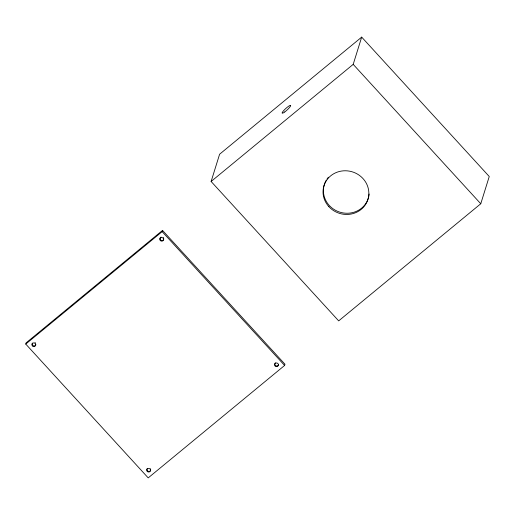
<?xml version="1.0" encoding="UTF-8"?>
<svg xmlns="http://www.w3.org/2000/svg" width="515" height="515" viewBox="0 0 515 515"><rect width="100%" height="100%" fill="white"/><g stroke="black" fill="none" stroke-linecap="round" stroke-linejoin="round"><path stroke-width="0.77" d="M25.75 344.065L26.13 342.855L162.528 230.417L284.988 364.24L284.608 365.45L148.211 477.888L25.75 344.065L162.148 231.628L162.528 230.417M211.118 181.48L219.602 154.236L361.685 37.112L489.25 176.51L480.765 203.76L338.683 320.877L211.118 181.48L353.2 64.356L361.685 37.112M353.2 64.356L480.765 203.76M162.148 231.628L284.608 365.45M369.146 194.007A23.027 21.733 17.3 0 1 339.565 212.064A23.027 21.733 17.3 0 1 326.343 180.083M327.115 178.885A23.027 21.733 17.3 0 1 328.435 177.199M163.809 238.876A1.918 1.809 17.3 0 1 160.86 240.209A1.918 1.809 17.3 0 1 161.034 237.067M163.319 237.55A1.918 1.809 17.3 0 1 163.603 237.949M35.844 344.747A1.918 1.809 17.3 0 1 32.123 343.969M32.213 343.505A1.918 1.809 17.3 0 1 32.426 343.087M35.072 342.636A1.918 1.809 17.3 0 1 35.451 342.958M278.615 364.337A1.918 1.809 17.3 0 1 275.886 365.792A1.918 1.809 17.3 0 1 275.435 362.785M150.65 470.208A1.918 1.809 17.3 0 1 148.011 471.206A1.918 1.809 17.3 0 1 147.239 468.547M150.541 468.817A1.918 1.809 17.3 0 1 150.708 469.268M284.75 111.961A5.755 0.998 -42.5 0 0 290.666 105.433A5.755 0.998 -42.5 0 0 283.784 110.493A5.755 0.998 -42.5 0 0 284.75 111.961M328.892 206.676A23.027 21.733 17.3 0 0 367.723 200.078A23.027 21.733 17.3 0 0 341.207 171.102A23.027 21.733 17.3 0 0 328.892 206.676M160.294 240.499A1.918 1.809 17.3 0 0 163.525 239.945A1.918 1.809 17.3 0 0 161.317 237.531A1.918 1.809 17.3 0 0 160.294 240.499M32.419 345.906A1.918 1.809 17.3 0 0 35.657 345.353A1.918 1.809 17.3 0 0 33.443 342.939A1.918 1.809 17.3 0 0 32.419 345.906M275.1 365.953A1.918 1.809 17.3 0 0 278.338 365.405A1.918 1.809 17.3 0 0 276.13 362.991A1.918 1.809 17.3 0 0 275.1 365.953M147.226 471.367A1.918 1.809 17.3 0 0 150.464 470.813A1.918 1.809 17.3 0 0 148.256 468.399A1.918 1.809 17.3 0 0 147.226 471.367"/></g></svg>
